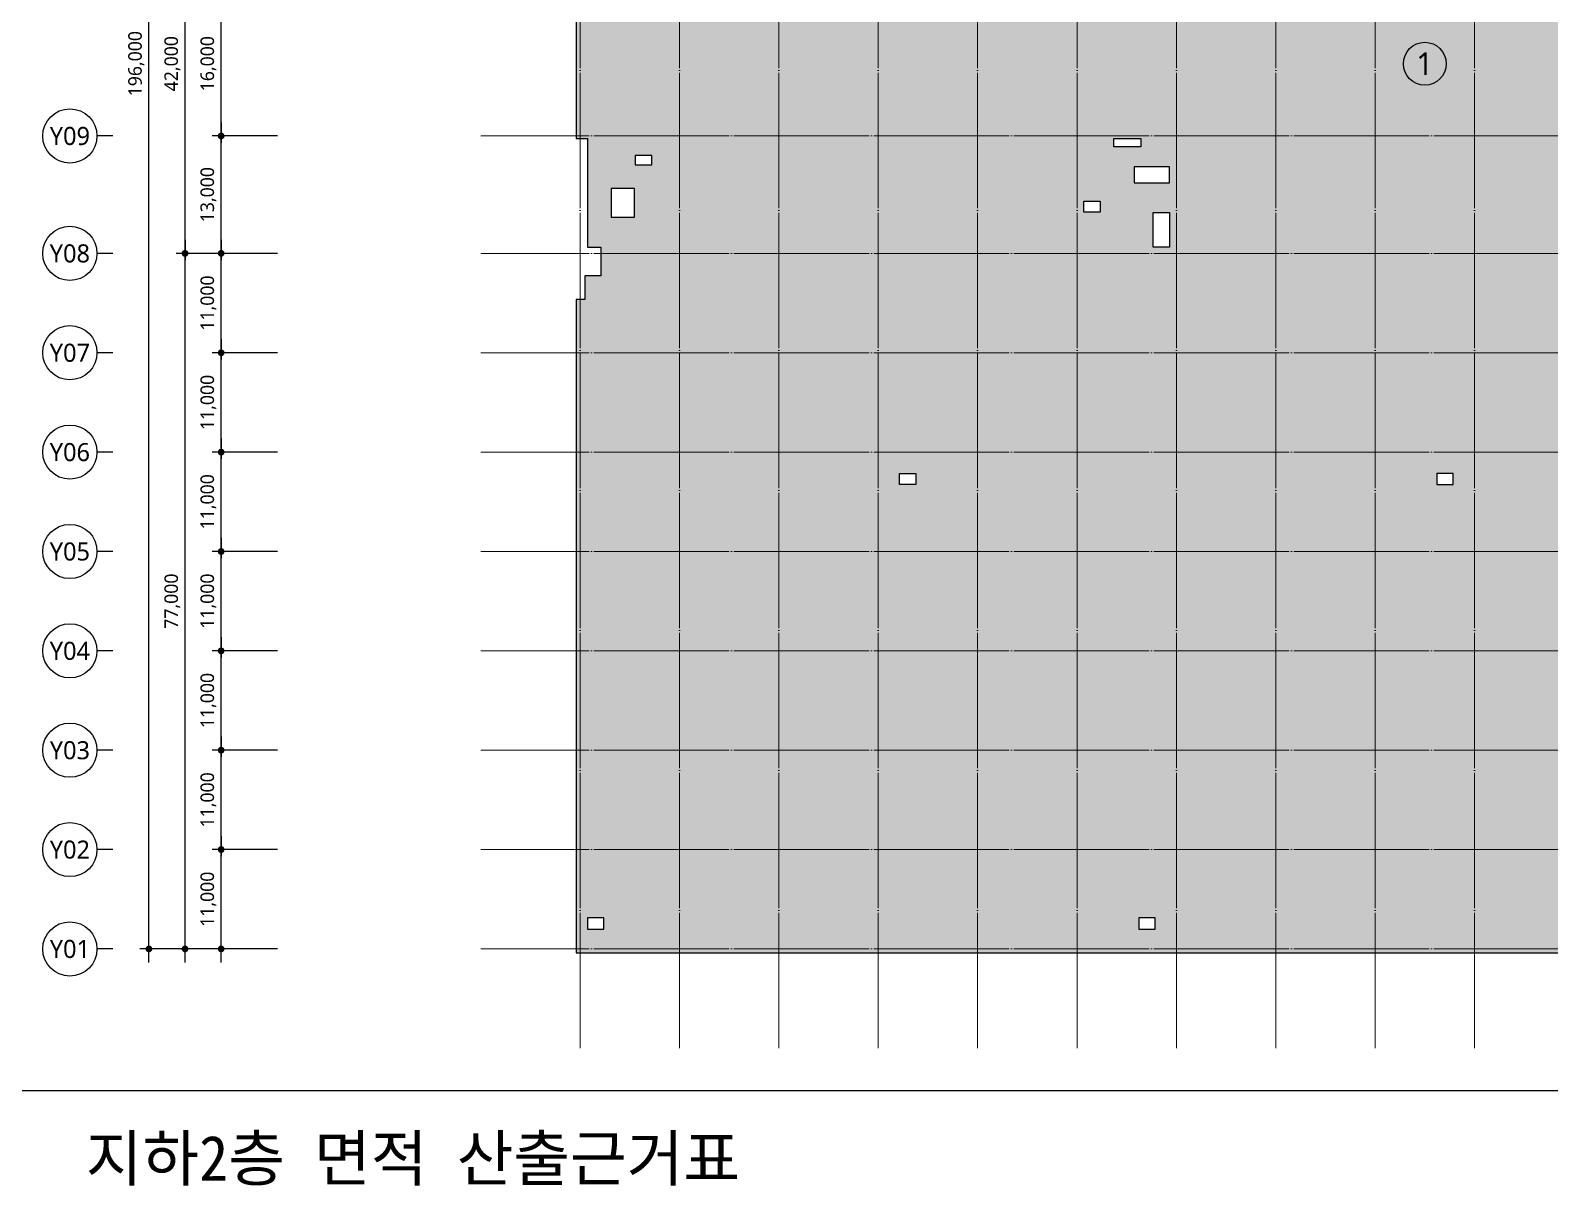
# Model space of a CAD drawing. Header units: millimetres. Extents: x 1877297 to 3504506, y 1389503 to 1925703.
# Drawn here: x 2253044 to 2421235, y 1662071 to 1789960 of the extents above; entities that cross this region are included whole.
import ezdxf
from ezdxf.enums import TextEntityAlignment as Align

# ---------------------------------------------------------------- set-up
doc = ezdxf.new("R2010")
doc.units = ezdxf.units.MM
doc.header["$LTSCALE"] = 5
doc.header["$MEASUREMENT"] = 0
doc.header["$PDSIZE"] = -10
doc.linetypes.add('CEN', pattern=[62, 60, -1, 0, -1])
doc.layers.get('0').update_dxf_attribs({"linetype": 'CONTINUOUS'})
doc.layers.get('Defpoints').update_dxf_attribs({"color": 153, "linetype": 'CONTINUOUS'})
for name, color, linetype, lineweight in [('A-AREA-LIN1', 4, 'CONTINUOUS', 25), ('A-AXIS-BUBL', 7, 'CONTINUOUS', 25), ('A-AXIS-LINE', 1, 'CEN', 15), ('A-DIMS', 7, 'CONTINUOUS', 25), ('A-XXXX-HATC', 8, 'CONTINUOUS', 18), ('A-XXXX-TABL', 7, 'CONTINUOUS', 25), ('A-XXXX-TXT2', 3, 'CONTINUOUS', 25)]:
    doc.layers.add(name, color=color, linetype=linetype, lineweight=lineweight)
doc.layers.add('AA-AREA', color=7, linetype='CONTINUOUS')
doc.styles.add('HY울릉도L', font='')
doc.styles.add('돋움', font='')
doc.styles.add('맑은고딕', font='malgun.ttf')
doc.styles.get('HY울릉도L').set_extended_font_data('HYwulM')
doc.styles.get('돋움').set_extended_font_data('DotumChe')
doc.dimstyles.new('CDIM', dxfattribs={"dimtxt": 3, "dimasz": 1.5, "dimexe": 2, "dimexo": 1, "dimgap": 1, "dimtad": 1, "dimdec": 0, "dimrnd": 0.5, "dimzin": 0, "dimdsep": 32, "dimlunit": 6, "dimtxsty": 'HY울릉도L', "dimblk1": '_CIDOT', "dimblk2": '_CIDOT', "dimsah": 1, "dimcen": 5.5, "dimclrd": 2, "dimclre": 2, "dimclrt": 7, "dimadec": 0, "dimazin": 0, "dimtfac": 1, "dimtdec": 0, "dimtix": 1, "dimtmove": 2, "dimatfit": 1, "dimldrblk": '_CIDOT', "dimfxl": 1, "dimtolj": 1, "dimtzin": 0, "dimlwd": -1, "dimarcsym": 0})

# ---------------------------------------------------------------- blocks, each defined once
blk = doc.blocks.new('면적중심선')
at = {"layer": 'A-AXIS-LINE', "ltscale": 50}
for points in [[(676821, 1781471), (676821, 1999471)], [(687821, 1781471), (687821, 1999471)], [(698821, 1781471), (698821, 1999471)], [(709821, 1781471), (709821, 1999471)], [(720821, 1781471), (720821, 1999471)], [(731821, 1781471), (731821, 1999471)], [(742821, 1781471), (742821, 1999471)], [(753821, 1781471), (753821, 1999471)], [(764821, 1781471), (764821, 1999471)], [(775821, 1781471), (775821, 1999471)], [(863821, 1882471), (665821, 1882471)], [(863821, 1869471), (665821, 1869471)], [(863821, 1858471), (665821, 1858471)], [(863821, 1847471), (665821, 1847471)], [(863821, 1836471), (665821, 1836471)], [(863821, 1825471), (665821, 1825471)], [(863821, 1814471), (665821, 1814471)], [(863821, 1803471), (665821, 1803471)], [(863821, 1792471), (665821, 1792471)]]:
    blk.add_lwpolyline(points, dxfattribs=at)
blk = doc.blocks.new('_CIDOT')
at = {"color": 0, "linetype": 'ByBlock'}
blk.add_line((2, 0), (-1, 0), dxfattribs=at)
at = {"color": 0, "linetype": 'ByBlock', "const_width": 0.5}
blk.add_lwpolyline([(-0.25, 0, 1), (0.25, 0, 1)], format="xyb", close=True, dxfattribs=at)
blk = doc.blocks.new('*D3')
at = {"layer": 'A-DIMS', "lineweight": -2, "transparency": 16777216}
for p, q in [((93193, 67121), (85943, 67121)), ((93193, 56121), (85943, 56121))]:
    blk.add_line(p, q, dxfattribs=at)
at = {"layer": 'A-DIMS', "transparency": 16777216}
blk.add_line((86943, 56871), (86943, 66371), dxfattribs=at)
at = {"layer": 'Defpoints', "color": 0, "transparency": 16777216}
for p in [(86943, 67121), (93693, 67121), (93693, 56121)]:
    blk.add_point(p, dxfattribs=at)
at = {"layer": 'A-DIMS', "transparency": 16777216, "xscale": 750, "yscale": 750, "zscale": 750}
for p, rotation in [((86943, 67121), 90), ((86943, 56121), 270)]:
    blk.add_blockref('_CIDOT', p, dxfattribs=dict(at, rotation=rotation))
at = {"layer": 'A-DIMS', "color": 3, "transparency": 16777216, "insert": (85538, 61621), "char_height": 1500, "attachment_point": 5, "rotation": 90, "style": '맑은고딕'}
blk.add_mtext('\\A1;11,000', dxfattribs=at)
blk = doc.blocks.new('*D4')
at = {"layer": 'A-DIMS', "lineweight": -2, "transparency": 16777216}
for p, q in [((93193, 78121), (85943, 78121)), ((93193, 67121), (85943, 67121))]:
    blk.add_line(p, q, dxfattribs=at)
at = {"layer": 'A-DIMS', "transparency": 16777216}
blk.add_line((86943, 67871), (86943, 77371), dxfattribs=at)
at = {"layer": 'Defpoints', "color": 0, "transparency": 16777216}
for p in [(86943, 78121), (93693, 78121), (93693, 67121)]:
    blk.add_point(p, dxfattribs=at)
at = {"layer": 'A-DIMS', "transparency": 16777216, "xscale": 750, "yscale": 750, "zscale": 750}
for p, rotation in [((86943, 78121), 90), ((86943, 67121), 270)]:
    blk.add_blockref('_CIDOT', p, dxfattribs=dict(at, rotation=rotation))
at = {"layer": 'A-DIMS', "color": 3, "transparency": 16777216, "insert": (85538, 72621), "char_height": 1500, "attachment_point": 5, "rotation": 90, "style": '맑은고딕'}
blk.add_mtext('\\A1;11,000', dxfattribs=at)
blk = doc.blocks.new('*D5')
at = {"layer": 'A-DIMS', "lineweight": -2, "transparency": 16777216}
for p, q in [((93193, 89121), (85943, 89121)), ((93193, 78121), (85943, 78121))]:
    blk.add_line(p, q, dxfattribs=at)
at = {"layer": 'A-DIMS', "transparency": 16777216}
blk.add_line((86943, 78871), (86943, 88371), dxfattribs=at)
at = {"layer": 'Defpoints', "color": 0, "transparency": 16777216}
for p in [(86943, 89121), (93693, 89121), (93693, 78121)]:
    blk.add_point(p, dxfattribs=at)
at = {"layer": 'A-DIMS', "transparency": 16777216, "xscale": 750, "yscale": 750, "zscale": 750}
for p, rotation in [((86943, 89121), 90), ((86943, 78121), 270)]:
    blk.add_blockref('_CIDOT', p, dxfattribs=dict(at, rotation=rotation))
at = {"layer": 'A-DIMS', "color": 3, "transparency": 16777216, "insert": (85538, 83621), "char_height": 1500, "attachment_point": 5, "rotation": 90, "style": '맑은고딕'}
blk.add_mtext('\\A1;11,000', dxfattribs=at)
blk = doc.blocks.new('*D6')
at = {"layer": 'A-DIMS', "lineweight": -2, "transparency": 16777216}
for p, q in [((93193, 100121), (85943, 100121)), ((93193, 89121), (85943, 89121))]:
    blk.add_line(p, q, dxfattribs=at)
at = {"layer": 'A-DIMS', "transparency": 16777216}
blk.add_line((86943, 89871), (86943, 99371), dxfattribs=at)
at = {"layer": 'Defpoints', "color": 0, "transparency": 16777216}
for p in [(86943, 100121), (93693, 100121), (93693, 89121)]:
    blk.add_point(p, dxfattribs=at)
at = {"layer": 'A-DIMS', "transparency": 16777216, "xscale": 750, "yscale": 750, "zscale": 750}
for p, rotation in [((86943, 100121), 90), ((86943, 89121), 270)]:
    blk.add_blockref('_CIDOT', p, dxfattribs=dict(at, rotation=rotation))
at = {"layer": 'A-DIMS', "color": 3, "transparency": 16777216, "insert": (85538, 94621), "char_height": 1500, "attachment_point": 5, "rotation": 90, "style": '맑은고딕'}
blk.add_mtext('\\A1;11,000', dxfattribs=at)
blk = doc.blocks.new('*D7')
at = {"layer": 'A-DIMS', "lineweight": -2, "transparency": 16777216}
for p, q in [((93193, 111121), (85943, 111121)), ((93193, 100121), (85943, 100121))]:
    blk.add_line(p, q, dxfattribs=at)
at = {"layer": 'A-DIMS', "transparency": 16777216}
blk.add_line((86943, 100871), (86943, 110371), dxfattribs=at)
at = {"layer": 'Defpoints', "color": 0, "transparency": 16777216}
for p in [(86943, 111121), (93693, 111121), (93693, 100121)]:
    blk.add_point(p, dxfattribs=at)
at = {"layer": 'A-DIMS', "transparency": 16777216, "xscale": 750, "yscale": 750, "zscale": 750}
for p, rotation in [((86943, 111121), 90), ((86943, 100121), 270)]:
    blk.add_blockref('_CIDOT', p, dxfattribs=dict(at, rotation=rotation))
at = {"layer": 'A-DIMS', "color": 3, "transparency": 16777216, "insert": (85538, 105621), "char_height": 1500, "attachment_point": 5, "rotation": 90, "style": '맑은고딕'}
blk.add_mtext('\\A1;11,000', dxfattribs=at)
blk = doc.blocks.new('*D8')
at = {"layer": 'A-DIMS', "lineweight": -2, "transparency": 16777216}
for p, q in [((93193, 122121), (85943, 122121)), ((93193, 111121), (85943, 111121))]:
    blk.add_line(p, q, dxfattribs=at)
at = {"layer": 'A-DIMS', "transparency": 16777216}
blk.add_line((86943, 111871), (86943, 121371), dxfattribs=at)
at = {"layer": 'Defpoints', "color": 0, "transparency": 16777216}
for p in [(86943, 122121), (93693, 122121), (93693, 111121)]:
    blk.add_point(p, dxfattribs=at)
at = {"layer": 'A-DIMS', "transparency": 16777216, "xscale": 750, "yscale": 750, "zscale": 750}
for p, rotation in [((86943, 122121), 90), ((86943, 111121), 270)]:
    blk.add_blockref('_CIDOT', p, dxfattribs=dict(at, rotation=rotation))
at = {"layer": 'A-DIMS', "color": 3, "transparency": 16777216, "insert": (85538, 116621), "char_height": 1500, "attachment_point": 5, "rotation": 90, "style": '맑은고딕'}
blk.add_mtext('\\A1;11,000', dxfattribs=at)
blk = doc.blocks.new('*D9')
at = {"layer": 'A-DIMS', "lineweight": -2, "transparency": 16777216}
for p, q in [((93193, 135121), (85943, 135121)), ((93193, 122121), (85943, 122121))]:
    blk.add_line(p, q, dxfattribs=at)
at = {"layer": 'A-DIMS', "transparency": 16777216}
blk.add_line((86943, 122871), (86943, 134371), dxfattribs=at)
at = {"layer": 'Defpoints', "color": 0, "transparency": 16777216}
for p in [(86943, 135121), (93693, 135121), (93693, 122121)]:
    blk.add_point(p, dxfattribs=at)
at = {"layer": 'A-DIMS', "transparency": 16777216, "xscale": 750, "yscale": 750, "zscale": 750}
for p, rotation in [((86943, 135121), 90), ((86943, 122121), 270)]:
    blk.add_blockref('_CIDOT', p, dxfattribs=dict(at, rotation=rotation))
at = {"layer": 'A-DIMS', "color": 3, "transparency": 16777216, "insert": (85538, 128621), "char_height": 1500, "attachment_point": 5, "rotation": 90, "style": '맑은고딕'}
blk.add_mtext('\\A1;13,000', dxfattribs=at)
blk = doc.blocks.new('*D10')
at = {"layer": 'A-DIMS', "lineweight": -2, "transparency": 16777216}
for p, q in [((93193, 151121), (85943, 151121)), ((93193, 135121), (85943, 135121))]:
    blk.add_line(p, q, dxfattribs=at)
at = {"layer": 'A-DIMS', "transparency": 16777216}
blk.add_line((86943, 135871), (86943, 150371), dxfattribs=at)
at = {"layer": 'Defpoints', "color": 0, "transparency": 16777216}
for p in [(86943, 151121), (93693, 151121), (93693, 135121)]:
    blk.add_point(p, dxfattribs=at)
at = {"layer": 'A-DIMS', "transparency": 16777216, "xscale": 750, "yscale": 750, "zscale": 750}
for p, rotation in [((86943, 151121), 90), ((86943, 135121), 270)]:
    blk.add_blockref('_CIDOT', p, dxfattribs=dict(at, rotation=rotation))
at = {"layer": 'A-DIMS', "color": 3, "transparency": 16777216, "insert": (85538, 143121), "char_height": 1500, "attachment_point": 5, "rotation": 90, "style": '맑은고딕'}
blk.add_mtext('\\A1;16,000', dxfattribs=at)
blk = doc.blocks.new('*D19')
at = {"layer": 'A-DIMS', "lineweight": -2, "transparency": 16777216}
for p, q in [((93193, 122121), (81943, 122121)), ((93193, 45121), (81943, 45121))]:
    blk.add_line(p, q, dxfattribs=at)
at = {"layer": 'A-DIMS', "transparency": 16777216}
blk.add_line((82943, 45871), (82943, 121371), dxfattribs=at)
at = {"layer": 'Defpoints', "color": 0, "transparency": 16777216}
for p in [(82943, 122121), (93693, 122121), (93693, 45121)]:
    blk.add_point(p, dxfattribs=at)
at = {"layer": 'A-DIMS', "transparency": 16777216, "xscale": 750, "yscale": 750, "zscale": 750}
for p, rotation in [((82943, 122121), 90), ((82943, 45121), 270)]:
    blk.add_blockref('_CIDOT', p, dxfattribs=dict(at, rotation=rotation))
at = {"layer": 'A-DIMS', "color": 3, "transparency": 16777216, "insert": (81542, 83621), "char_height": 1500, "attachment_point": 5, "rotation": 90, "style": '맑은고딕'}
blk.add_mtext('\\A1;77,000', dxfattribs=at)
blk = doc.blocks.new('*D20')
at = {"layer": 'A-DIMS', "lineweight": -2, "transparency": 16777216}
for p, q in [((93193, 241121), (77943, 241121)), ((93193, 45121), (77943, 45121))]:
    blk.add_line(p, q, dxfattribs=at)
at = {"layer": 'A-DIMS', "transparency": 16777216}
blk.add_line((78943, 45871), (78943, 240371), dxfattribs=at)
at = {"layer": 'Defpoints', "color": 0, "transparency": 16777216}
for p in [(78943, 241121), (93693, 241121), (93693, 45121)]:
    blk.add_point(p, dxfattribs=at)
at = {"layer": 'A-DIMS', "transparency": 16777216, "xscale": 750, "yscale": 750, "zscale": 750}
for p, rotation in [((78943, 241121), 90), ((78943, 45121), 270)]:
    blk.add_blockref('_CIDOT', p, dxfattribs=dict(at, rotation=rotation))
at = {"layer": 'A-DIMS', "color": 3, "transparency": 16777216, "insert": (77538, 143121), "char_height": 1500, "attachment_point": 5, "rotation": 90, "style": '맑은고딕'}
blk.add_mtext('\\A1;196,000', dxfattribs=at)
blk = doc.blocks.new('*D21')
at = {"layer": 'A-DIMS', "lineweight": -2, "transparency": 16777216}
for p, q in [((93193, 56121), (85943, 56121)), ((93193, 45121), (85943, 45121))]:
    blk.add_line(p, q, dxfattribs=at)
at = {"layer": 'A-DIMS', "transparency": 16777216}
blk.add_line((86943, 45871), (86943, 55371), dxfattribs=at)
at = {"layer": 'Defpoints', "color": 0, "transparency": 16777216}
for p in [(86943, 56121), (93693, 56121), (93693, 45121)]:
    blk.add_point(p, dxfattribs=at)
at = {"layer": 'A-DIMS', "transparency": 16777216, "xscale": 750, "yscale": 750, "zscale": 750}
for p, rotation in [((86943, 56121), 90), ((86943, 45121), 270)]:
    blk.add_blockref('_CIDOT', p, dxfattribs=dict(at, rotation=rotation))
at = {"layer": 'A-DIMS', "color": 3, "transparency": 16777216, "insert": (85538, 50621), "char_height": 1500, "attachment_point": 5, "rotation": 90, "style": '맑은고딕'}
blk.add_mtext('\\A1;11,000', dxfattribs=at)
blk = doc.blocks.new('*D22')
at = {"layer": 'A-DIMS', "lineweight": -2, "transparency": 16777216}
for p, q in [((93193, 164121), (81943, 164121)), ((93193, 122121), (81943, 122121))]:
    blk.add_line(p, q, dxfattribs=at)
at = {"layer": 'A-DIMS', "transparency": 16777216}
blk.add_line((82943, 122871), (82943, 163371), dxfattribs=at)
at = {"layer": 'Defpoints', "color": 0, "transparency": 16777216}
for p in [(82943, 164121), (93693, 164121), (93693, 122121)]:
    blk.add_point(p, dxfattribs=at)
at = {"layer": 'A-DIMS', "transparency": 16777216, "xscale": 750, "yscale": 750, "zscale": 750}
for p, rotation in [((82943, 164121), 90), ((82943, 122121), 270)]:
    blk.add_blockref('_CIDOT', p, dxfattribs=dict(at, rotation=rotation))
at = {"layer": 'A-DIMS', "color": 3, "transparency": 16777216, "insert": (81542, 143121), "char_height": 1500, "attachment_point": 5, "rotation": 90, "style": '맑은고딕'}
blk.add_mtext('\\A1;42,000', dxfattribs=at)
blk = doc.blocks.new('DIM(210222)')
for p, q in [((74943, 135120.6), (73193, 135120.6)), ((74943, 122120.6), (73193, 122120.6)), ((74943, 111120.6), (73193, 111120.6)), ((74943, 100120.6), (73193, 100120.6)), ((74943, 89120.6), (73193, 89120.6)), ((74943, 78120.6), (73193, 78120.6)), ((74943, 67120.6), (73193, 67120.6)), ((74943, 56120.6), (73193, 56120.6)), ((74943, 45120.6), (73193, 45120.6))]:
    blk.add_line(p, q)
at = {"layer": 'A-AXIS-BUBL', "ltscale": 0.2}
for centre in [(70193, 135120.6), (70193, 122120.6), (70193, 111120.6), (70193, 100120.6), (70193, 89120.6), (70193, 78120.6), (70193, 67120.6), (70193, 56120.6), (70193, 45120.6)]:
    blk.add_circle(centre, 3000, dxfattribs=at)
at = {"layer": 'A-XXXX-TXT2', "ltscale": 0.2, "style": '맑은고딕'}
for s, p in [('Y09', (70193, 135120.6)), ('Y08', (70193, 122120.6)), ('Y07', (70193, 111120.6)), ('Y06', (70193, 100120.6)), ('Y05', (70193, 89120.6)), ('Y04', (70193, 78120.6)), ('Y03', (70193, 67120.6)), ('Y02', (70193, 56120.6)), ('Y01', (70193, 45120.6))]:
    blk.add_text(s, height=2000, dxfattribs=at).set_placement(p, align=Align.MIDDLE)
at = {"layer": 'A-DIMS'}
for p1, p2, distance, picture, middle in [((93693, 45120.6), (93693, 241120.6), 14750, '*D20', (77538.1, 143120.6)), ((93693, 122120.6), (93693, 164120.6), 10750, '*D22', (81542.2, 143120.6)), ((93693, 135120.6), (93693, 151120.6), 6750, '*D10', (85538.1, 143120.6)), ((93693, 122120.6), (93693, 135120.6), 6750, '*D9', (85538.1, 128620.6)), ((93693, 45120.6), (93693, 122120.6), 10750, '*D19', (81542.2, 83620.6)), ((93693, 111120.6), (93693, 122120.6), 6750, '*D8', (85538.1, 116620.6)), ((93693, 100120.6), (93693, 111120.6), 6750, '*D7', (85538.1, 105620.6)), ((93693, 89120.6), (93693, 100120.6), 6750, '*D6', (85538.1, 94620.6)), ((93693, 78120.6), (93693, 89120.6), 6750, '*D5', (85538.1, 83620.6)), ((93693, 67120.6), (93693, 78120.6), 6750, '*D4', (85538.1, 72620.6)), ((93693, 56120.6), (93693, 67120.6), 6750, '*D3', (85538.1, 61620.6)), ((93693, 45120.6), (93693, 56120.6), 6750, '*D21', (85538.1, 50620.6))]:
    dim = blk.add_aligned_dim(p1=p1, p2=p2, distance=distance, dimstyle='CDIM', override={"dimscale": 500, "dimtxsty": '맑은고딕', "dimclrd": 256, "dimclre": 256, "dimclrt": 3}, dxfattribs=at)
    dim.commit()
    dim.dimension.update_dxf_attribs({"geometry": picture, "text_midpoint": middle})

msp = doc.modelspace()

# ---------------------------------------------------------------- hatches: boundary and pattern name
at = {"layer": 'A-XXXX-HATC'}
h = msp.add_hatch(color=256, dxfattribs=at)
h.dxf.hatch_style = 1
h.paths.add_polyline_path([(2489115.1, 1794573.4), (2489115.1, 1806573.4), (2487615.1, 1806573.4), (2487615.1, 1809773.4), (2489415.1, 1809773.4), (2489415.1, 1812373.4), (2490365.1, 1812373.4), (2490365.1, 1884723.4), (2357465.1, 1884723.4), (2357465.1, 1806573.4), (2359940.1, 1806573.4), (2359940.1, 1803598.4), (2357615.1, 1803598.4), (2357615.1, 1794273.4), (2342465.1, 1794273.4), (2342465.1, 1793873.4), (2313465.1, 1793873.4), (2313465.1, 1777973.4), (2314715.1, 1777973.4), (2314715.1, 1765973.4), (2316215.1, 1765973.4), (2316215.1, 1762773.4), (2314415.1, 1762773.4), (2314415.1, 1760173.4), (2313465.1, 1760173.4), (2313465.1, 1687823.4), (2446365.1, 1687823.4), (2446365.1, 1765973.4), (2443890.1, 1765973.4), (2443890.1, 1768948.4), (2446215.1, 1768948.4), (2446215.1, 1777973.4), (2448515.1, 1777973.4), (2448515.1, 1778273.4), (2461365.1, 1778273.4), (2461365.1, 1778673.4), (2469680.1, 1778673.4), (2469680.1, 1777023.4), (2461365.1, 1777023.4), (2461365.1, 1763607.6, 0.07739156), (2459415.1, 1760858.3), (2459415.1, 1742773.4), (2466515.1, 1742773.4), (2466515.1, 1740573.4), (2457465.1, 1740573.4), (2457465.1, 1717573.4), (2490365.1, 1717573.4), (2490365.1, 1743873.4), (2473115.1, 1743873.4), (2473115.1, 1770573.4), (2490365.1, 1770573.4), (2490365.1, 1794573.4)])
h.paths.add_polyline_path([(2481990.1, 1796423.4), (2481990.1, 1797473.4), (2483840.1, 1797473.4), (2483840.1, 1796423.4)], flags=16)
h.paths.add_polyline_path([(2483915.1, 1800098.4), (2483915.1, 1803248.4), (2486490.1, 1803248.4), (2486490.1, 1800098.4)], flags=16)
h.paths.add_polyline_path([(2439815.1, 1777973.4), (2439815.1, 1775473.4), (2438990.1, 1775473.4), (2438990.1, 1777973.4)], flags=16)
h.paths.add_polyline_path([(2454565.1, 1831623.4), (2452765.1, 1831623.4), (2452765.1, 1832848.4), (2454565.1, 1832848.4)], flags=16)
h.paths.add_polyline_path([(2434165.1, 1801498.4), (2432365.1, 1801498.4), (2432365.1, 1802723.4), (2434165.1, 1802723.4)], flags=16)
h.paths.add_polyline_path([(2437465.1, 1771048.4), (2437465.1, 1769823.4), (2435665.1, 1769823.4), (2435665.1, 1771048.4)], flags=16)
h.paths.add_polyline_path([(2430840.1, 1794573.4), (2427840.1, 1794573.4), (2427840.1, 1795473.4), (2430840.1, 1795473.4)], flags=16)
h.paths.add_polyline_path([(2428590.1, 1797698.4), (2424665.1, 1797698.4), (2424665.1, 1799448.4), (2428590.1, 1799448.4)], flags=16)
h.paths.add_polyline_path([(2426490.1, 1802748.4), (2424665.1, 1802748.4), (2424665.1, 1806573.4), (2426490.1, 1806573.4)], flags=16)
h.paths.add_polyline_path([(2410565.1, 1740923.4), (2410565.1, 1739698.4), (2408765.1, 1739698.4), (2408765.1, 1740923.4)], flags=16)
h.paths.add_polyline_path([(2487315.1, 1880848.4), (2487315.1, 1882073.4), (2489115.1, 1882073.4), (2489115.1, 1880848.4)], flags=16)
h.paths.add_polyline_path([(2395065.1, 1831623.4), (2393265.1, 1831623.4), (2393265.1, 1832848.4), (2395065.1, 1832848.4)], flags=16)
h.paths.add_polyline_path([(2428065.1, 1880848.4), (2426265.1, 1880848.4), (2426265.1, 1882073.4), (2428065.1, 1882073.4)], flags=16)
h.paths.add_polyline_path([(2379165.1, 1774848.4), (2379165.1, 1773098.4), (2375240.1, 1773098.4), (2375240.1, 1774848.4)], flags=16)
h.paths.add_polyline_path([(2379165.1, 1769798.4), (2379165.1, 1765973.4), (2377340.1, 1765973.4), (2377340.1, 1769798.4)], flags=16)
h.paths.add_polyline_path([(2445115.1, 1691698.4), (2445115.1, 1690473.4), (2443315.1, 1690473.4), (2443315.1, 1691698.4)], flags=16)
h.paths.add_polyline_path([(2375990.1, 1777973.4), (2375990.1, 1777073.4), (2372990.1, 1777073.4), (2372990.1, 1777973.4)], flags=16)
h.paths.add_polyline_path([(2371465.1, 1771048.4), (2371465.1, 1769823.4), (2369665.1, 1769823.4), (2369665.1, 1771048.4)], flags=16)
h.paths.add_polyline_path([(2368165.1, 1801498.4), (2366365.1, 1801498.4), (2366365.1, 1802723.4), (2368165.1, 1802723.4)], flags=16)
h.paths.add_polyline_path([(2364840.1, 1794573.4), (2364015.1, 1794573.4), (2364015.1, 1797073.4), (2364840.1, 1797073.4)], flags=16)
h.paths.add_polyline_path([(2351065.1, 1740923.4), (2351065.1, 1739698.4), (2349265.1, 1739698.4), (2349265.1, 1740923.4)], flags=16)
h.paths.add_polyline_path([(2377565.1, 1691698.4), (2377565.1, 1690473.4), (2375765.1, 1690473.4), (2375765.1, 1691698.4)], flags=16)
h.paths.add_polyline_path([(2360515.1, 1880848.4), (2358715.1, 1880848.4), (2358715.1, 1882073.4), (2360515.1, 1882073.4)], flags=16)
h.paths.add_polyline_path([(2321840.1, 1776123.4), (2321840.1, 1775073.4), (2319990.1, 1775073.4), (2319990.1, 1776123.4)], flags=16)
h.paths.add_polyline_path([(2319915.1, 1772448.4), (2319915.1, 1769298.4), (2317340.1, 1769298.4), (2317340.1, 1772448.4)], flags=16)
h.paths.add_polyline_path([(2316515.1, 1691698.4), (2316515.1, 1690473.4), (2314715.1, 1690473.4), (2314715.1, 1691698.4)], flags=16)
h = msp.add_hatch(dxfattribs=at)
h.set_pattern_fill('ANSI31', color=251, scale=200)
h.set_pattern_definition([(45, (-2906867.74, 1252445.63), (-449.012806, 449.012806), [])])
h.paths.add_polyline_path([(2489915.1, 1725973.4), (2489915.1, 1778273.4), (2480165.1, 1778273.4), (2480165.1, 1725973.4, -0.41421356), (2469215.1, 1715023.4, -0.41421356), (2458265.1, 1725973.4), (2458265.1, 1755973.4, -0.19529192), (2461365.1, 1763607.6), (2461365.1, 1778273.4), (2448515.1, 1778273.4), (2448515.1, 1725973.4, 0.41421356), (2469215.1, 1705273.4, 0.41421356)])
h.paths.add_polyline_path([(2355315.1, 1846573.4, 0.41421356), (2334615.1, 1867273.4, 0.41421356), (2313915.1, 1846573.4), (2313915.1, 1794273.4), (2323665.1, 1794273.4), (2323665.1, 1846573.4, -0.41421356), (2334615.1, 1857523.4, -0.41421356), (2345565.1, 1846573.4), (2345565.1, 1816573.4, -0.19529192), (2342465.1, 1808939.3), (2342465.1, 1794273.4), (2355315.1, 1794273.4)])

# ---------------------------------------------------------------- linework, layer by layer
at = {"layer": 'A-AREA-LIN1'}
msp.add_lwpolyline([(2357615.1, 1803598.4), (2357615.1, 1794273.4), (2342465.1, 1794273.4), (2342465.1, 1793873.4), (2313465.1, 1793873.4), (2313465.1, 1777973.4), (2314715.1, 1777973.4), (2314715.1, 1765973.4), (2316215.1, 1765973.4), (2316215.1, 1762773.4), (2314415.1, 1762773.4), (2314415.1, 1760173.4), (2313465.1, 1760173.4), (2313465.1, 1687823.4), (2446365.1, 1687823.4)], dxfattribs=at)
for points in [[(2372990.1, 1777973.4), (2375990.1, 1777973.4), (2375990.1, 1777073.4), (2372990.1, 1777073.4)], [(2321840.1, 1776123.4), (2319990.1, 1776123.4), (2319990.1, 1775073.4), (2321840.1, 1775073.4)], [(2375240.1, 1773098.4), (2379165.1, 1773098.4), (2379165.1, 1774848.4), (2375240.1, 1774848.4)], [(2317340.1, 1769298.4), (2319915.1, 1769298.4), (2319915.1, 1772448.4), (2317340.1, 1772448.4)], [(2369665.1, 1771048.4), (2371465.1, 1771048.4), (2371465.1, 1769823.4), (2369665.1, 1769823.4)], [(2379165.1, 1765973.4), (2377340.1, 1765973.4), (2377340.1, 1769798.4), (2379165.1, 1769798.4)], [(2349265.1, 1740923.4), (2351065.1, 1740923.4), (2351065.1, 1739698.4), (2349265.1, 1739698.4)], [(2408765.1, 1739698.4), (2410565.1, 1739698.4), (2410565.1, 1740923.4), (2408765.1, 1740923.4)], [(2314715.1, 1690473.4), (2316515.1, 1690473.4), (2316515.1, 1691698.4), (2314715.1, 1691698.4)], [(2375765.1, 1690473.4), (2377565.1, 1690473.4), (2377565.1, 1691698.4), (2375765.1, 1691698.4)]]:
    msp.add_lwpolyline(points, close=True, dxfattribs=at)
at = {"layer": 'A-XXXX-TABL'}
msp.add_line((1877297, 1672602.8), (2596047, 1672602.8), dxfattribs=at)
at = {"layer": 'AA-AREA', "ltscale": 0.2}
msp.add_circle((2407415.1, 1786273.4), 2373.1, dxfattribs=at)

# ---------------------------------------------------------------- block references
for name, p in [('DIM(210222)', (2187222, 1643152.8)), ('면적중심선', (1637094, -104197.1))]:
    msp.add_blockref(name, p)

# ---------------------------------------------------------------- texts
at = {"layer": 'A-XXXX-TXT2', "style": '맑은고딕'}
msp.add_text('1', height=2500, dxfattribs=at).set_placement((2407415.1, 1786273.4), align=Align.MIDDLE)
at = {"layer": 'A-XXXX-TXT2', "style": '돋움'}
msp.add_text('지하2층 면적 산출근거표', height=5000, dxfattribs=at).set_placement((2259172, 1662602.8))

doc.saveas('drawing.dxf')
